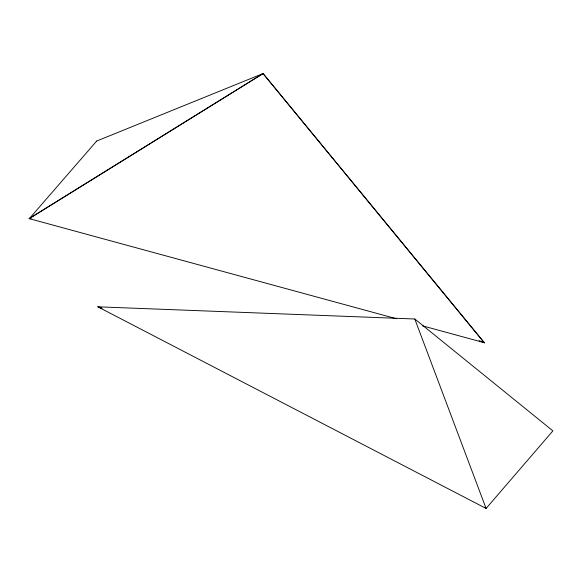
<?xml version="1.0" encoding="UTF-8"?>
<svg xmlns="http://www.w3.org/2000/svg" width="582" height="582" viewBox="0 0 582 582"><rect width="100%" height="100%" fill="white"/><g stroke="black" fill="none" stroke-linecap="round" stroke-linejoin="round"><path stroke-width="0.87" d="M96.568 141.186L29.355 218.606L263.064 73.55L484.515 342.842L479.132 340.71M396.466 318.74L29.1 218.585L263.064 73.55L484.137 342.645L422.765 325.913M96.285 141.2L263.064 73.55M414.799 319.001L97.863 306.816L486.094 508.45L552.9 430.876L414.799 319.001L486.094 508.45L484.748 507.286M29.1 218.585L31.152 218.767M101.37 307.769L97.863 306.816L102.076 308.438M482.9 342.005L484.515 342.842"/></g></svg>
